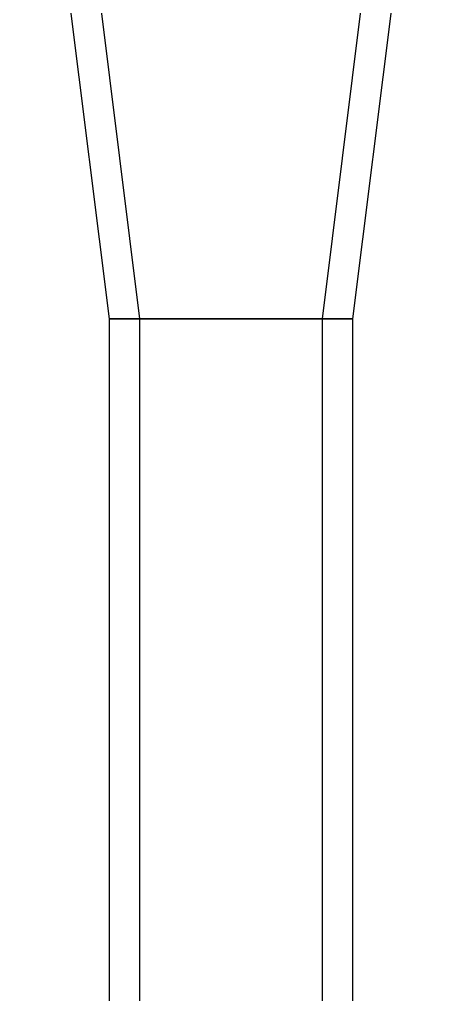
# Model space of a CAD drawing. Header units: metres. Extents: x 0.4 to 35.2, y -0.3 to 6.2.
# Drawn here: x 3.663 to 4.016, y 3.786 to 4.6 of the extents above; entities that cross this region are included whole.
import ezdxf

# ---------------------------------------------------------------- set-up
doc = ezdxf.new("R2010")
doc.units = ezdxf.units.M
doc.layers.add('P_PROPUESTO', color=5, linetype='Continuous')

msp = doc.modelspace()

# ---------------------------------------------------------------- linework, layer by layer
at = {"layer": 'P_PROPUESTO'}
for p, q in [((3.7385, 4.35), (3.6635, 4.95)), ((3.764, 4.35), (3.689, 4.95)), ((3.991, 4.95), (3.916, 4.35)), ((4.0165, 4.95), (3.9415, 4.35)), ((3.739, 4.35), (3.7385, 4.35)), ((3.7385, 2.8), (3.7385, 4.35)), ((3.7385, 4.35), (3.739, 4.35)), ((3.74045, 4.35), (3.739, 4.35)), ((3.739, 4.35), (3.74045, 4.35)), ((3.74094, 4.35), (3.74045, 4.35)), ((3.74045, 4.35), (3.74094, 4.35)), ((3.74623, 4.35), (3.74094, 4.35)), ((3.74094, 4.35), (3.74623, 4.35)), ((3.74669, 4.35), (3.74623, 4.35)), ((3.74623, 4.35), (3.74669, 4.35)), ((3.7556, 4.35), (3.74669, 4.35)), ((3.74669, 4.35), (3.7556, 4.35)), ((3.75602, 4.35), (3.7556, 4.35)), ((3.7556, 4.35), (3.75602, 4.35)), ((3.76823, 4.35), (3.75602, 4.35)), ((3.75602, 4.35), (3.76823, 4.35)), ((3.765, 4.35), (3.764, 4.35)), ((3.764, 2.8), (3.764, 4.35)), ((3.764, 4.35), (3.765, 4.35)), ((3.76546, 4.35), (3.765, 4.35)), ((3.765, 4.35), (3.76546, 4.35)), ((3.76644, 4.35), (3.76546, 4.35)), ((3.76546, 4.35), (3.76644, 4.35)), ((3.76979, 4.35), (3.76644, 4.35)), ((3.76644, 4.35), (3.76978, 4.35)), ((3.76858, 4.35), (3.76823, 4.35)), ((3.76823, 4.35), (3.76858, 4.35)), ((3.78361, 4.35), (3.76858, 4.35)), ((3.76858, 4.35), (3.78361, 4.35)), ((3.76978, 4.35), (3.77071, 4.35)), ((3.77071, 4.35), (3.76979, 4.35)), ((3.77681, 4.35), (3.77071, 4.35)), ((3.77071, 4.35), (3.77681, 4.35)), ((3.77764, 4.35), (3.77681, 4.35)), ((3.77681, 4.35), (3.77764, 4.35)), ((3.78626, 4.35), (3.77764, 4.35)), ((3.77764, 4.35), (3.78626, 4.35)), ((3.78389, 4.35), (3.78361, 4.35)), ((3.78361, 4.35), (3.78389, 4.35)), ((3.80116, 4.35), (3.78389, 4.35)), ((3.78389, 4.35), (3.80116, 4.35)), ((3.78697, 4.35), (3.78626, 4.35)), ((3.78626, 4.35), (3.78697, 4.35)), ((3.79778, 4.35), (3.78697, 4.35)), ((3.78697, 4.35), (3.79778, 4.35)), ((3.79833, 4.35), (3.79778, 4.35)), ((3.79778, 4.35), (3.79833, 4.35)), ((3.81092, 4.35), (3.79833, 4.35)), ((3.79833, 4.35), (3.81092, 4.35)), ((3.80135, 4.35), (3.80116, 4.35)), ((3.80116, 4.35), (3.80135, 4.35)), ((3.8202, 4.35), (3.80135, 4.35)), ((3.80135, 4.35), (3.8202, 4.35)), ((3.8113, 4.35), (3.81092, 4.35)), ((3.81092, 4.35), (3.8113, 4.35)), ((3.82517, 4.35), (3.8113, 4.35)), ((3.8113, 4.35), (3.82517, 4.35)), ((3.8203, 4.35), (3.8202, 4.35)), ((3.8202, 4.35), (3.82029, 4.35)), ((3.82029, 4.35), (3.84, 4.35)), ((3.84, 4.35), (3.8203, 4.35)), ((3.82537, 4.35), (3.82517, 4.35)), ((3.82517, 4.35), (3.82537, 4.35)), ((3.84, 4.35), (3.82537, 4.35)), ((3.82537, 4.35), (3.84, 4.35)), ((3.85463, 4.35), (3.84, 4.35)), ((3.8597, 4.35), (3.84, 4.35)), ((3.84, 4.35), (3.85463, 4.35)), ((3.84, 4.35), (3.8597, 4.35)), ((3.85483, 4.35), (3.85463, 4.35)), ((3.85463, 4.35), (3.85483, 4.35)), ((3.8687, 4.35), (3.85483, 4.35)), ((3.85483, 4.35), (3.8687, 4.35)), ((3.8598, 4.35), (3.8597, 4.35)), ((3.8597, 4.35), (3.8598, 4.35)), ((3.87865, 4.35), (3.8598, 4.35)), ((3.8598, 4.35), (3.87865, 4.35)), ((3.86908, 4.35), (3.8687, 4.35)), ((3.8687, 4.35), (3.86908, 4.35)), ((3.88167, 4.35), (3.86908, 4.35)), ((3.86908, 4.35), (3.88167, 4.35)), ((3.87884, 4.35), (3.87865, 4.35)), ((3.87865, 4.35), (3.87884, 4.35)), ((3.89611, 4.35), (3.87884, 4.35)), ((3.87884, 4.35), (3.89611, 4.35)), ((3.88222, 4.35), (3.88167, 4.35)), ((3.88167, 4.35), (3.88222, 4.35)), ((3.89303, 4.35), (3.88222, 4.35)), ((3.88222, 4.35), (3.89303, 4.35)), ((3.89374, 4.35), (3.89303, 4.35)), ((3.89303, 4.35), (3.89374, 4.35)), ((3.90236, 4.35), (3.89374, 4.35)), ((3.89374, 4.35), (3.90236, 4.35)), ((3.89639, 4.35), (3.89611, 4.35)), ((3.89611, 4.35), (3.89639, 4.35)), ((3.91142, 4.35), (3.89639, 4.35)), ((3.89639, 4.35), (3.91142, 4.35)), ((3.90319, 4.35), (3.90236, 4.35)), ((3.90236, 4.35), (3.90319, 4.35)), ((3.90929, 4.35), (3.90319, 4.35)), ((3.90319, 4.35), (3.90929, 4.35)), ((3.91021, 4.35), (3.90929, 4.35)), ((3.90929, 4.35), (3.91021, 4.35)), ((3.91356, 4.35), (3.91021, 4.35)), ((3.91021, 4.35), (3.91356, 4.35)), ((3.91177, 4.35), (3.91142, 4.35)), ((3.91142, 4.35), (3.91177, 4.35)), ((3.92398, 4.35), (3.91177, 4.35)), ((3.91177, 4.35), (3.92398, 4.35)), ((3.91454, 4.35), (3.91356, 4.35)), ((3.91356, 4.35), (3.91454, 4.35)), ((3.915, 4.35), (3.91454, 4.35)), ((3.91454, 4.35), (3.915, 4.35)), ((3.916, 4.35), (3.915, 4.35)), ((3.915, 4.35), (3.916, 4.35)), ((3.916, 4.35), (3.916, 2.8)), ((3.92439, 4.35), (3.92398, 4.35)), ((3.92398, 4.35), (3.92439, 4.35)), ((3.93331, 4.35), (3.92439, 4.35)), ((3.92439, 4.35), (3.93331, 4.35)), ((3.93377, 4.35), (3.93331, 4.35)), ((3.93331, 4.35), (3.93377, 4.35)), ((3.93906, 4.35), (3.93377, 4.35)), ((3.93377, 4.35), (3.93906, 4.35)), ((3.93955, 4.35), (3.93906, 4.35)), ((3.93906, 4.35), (3.93955, 4.35)), ((3.941, 4.35), (3.93955, 4.35)), ((3.93955, 4.35), (3.941, 4.35)), ((3.9415, 4.35), (3.941, 4.35)), ((3.941, 4.35), (3.9415, 4.35)), ((3.9415, 4.35), (3.9415, 2.8))]:
    msp.add_line(p, q, dxfattribs=at)

doc.saveas('drawing.dxf')
